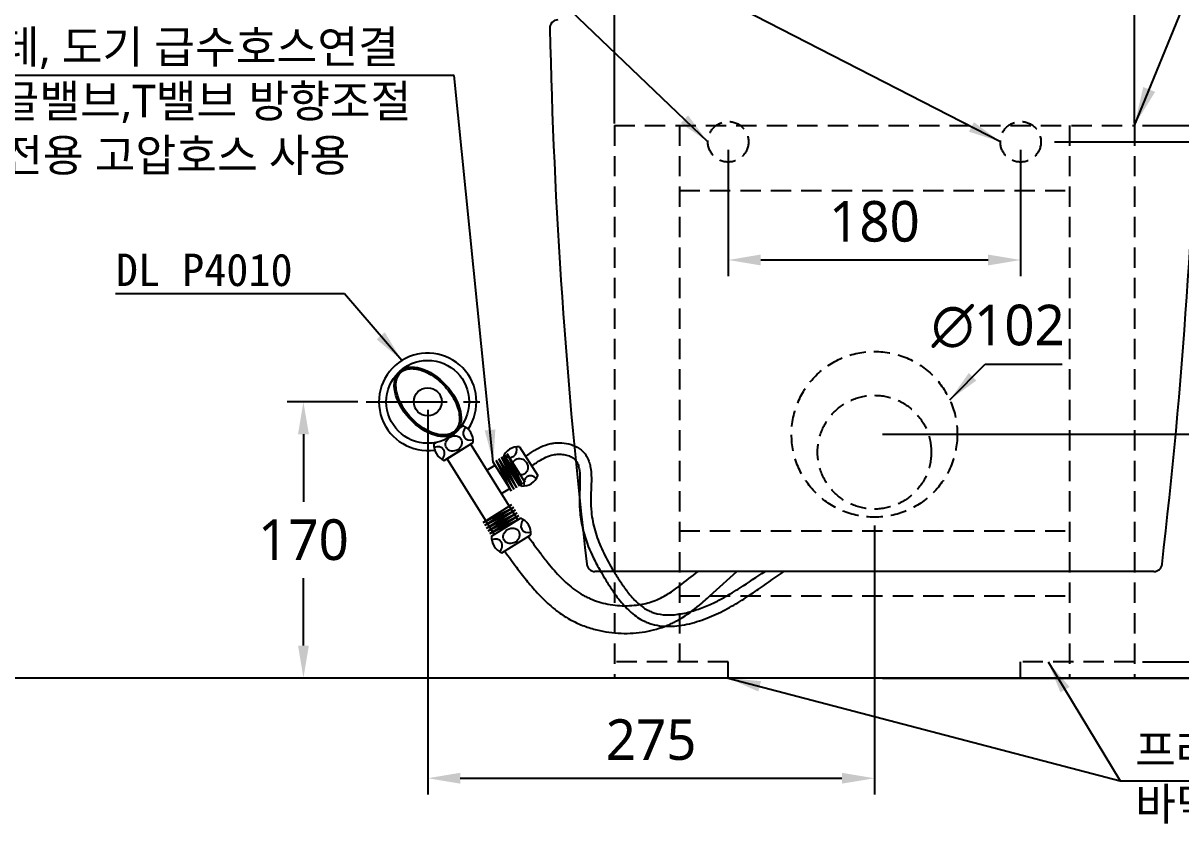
# Model space of a CAD drawing. Extents: x 7905 to 14077, y -986 to 9572.
# Drawn here: x 9075 to 9788, y -983 to -490 of the extents above; entities that cross this region are included whole.
import ezdxf

# ---------------------------------------------------------------- set-up
doc = ezdxf.new("R2010")
doc.units = 0
doc.header["$LTSCALE"] = 20
doc.header["$MEASUREMENT"] = 0
for name, pattern in [('CENTER', [2, 1.25, -0.25, 0.25, -0.25]), ('HIDDEN', [0.375, 0.25, -0.125]), ('HIDDEN2', [0.1875, 0.125, -0.0625])]:
    doc.linetypes.add(name, pattern=pattern)
doc.layers.get('0').update_dxf_attribs({"linetype": 'CONTINUOUS'})
doc.layers.get('DEFPOINTS').update_dxf_attribs({"linetype": 'CONTINUOUS'})
for name, color, linetype in [('1', 1, 'CONTINUOUS'), ('2', 2, 'CONTINUOUS'), ('3', 3, 'CONTINUOUS'), ('4', 4, 'CONTINUOUS'), ('CENTER', 2, 'CENTER'), ('SA-DOOR', 4, 'CONTINUOUS')]:
    doc.layers.add(name, color=color, linetype=linetype)
doc.styles.add('ROMANS', font='NanumGothic.ttf')
doc.styles.get("Standard").update_dxf_attribs({"font": 'NanumGothic.ttf'})
doc.dimstyles.get("Standard").update_dxf_attribs({"dimtxt": 2.5, "dimasz": 2, "dimexe": 2, "dimexo": 1, "dimgap": 1.5, "dimtad": 1, "dimdec": 0, "dimlfac": 10, "dimrnd": 0.5, "dimzin": 0, "dimdsep": 46, "dimtxsty": 'Standard', "dimcen": 0, "dimclrt": 2, "dimadec": 0, "dimazin": 0, "dimtfac": 1, "dimtdec": 0, "dimtmove": 0, "dimatfit": 3, "dimfxl": 0, "dimtolj": 1, "dimtzin": 0, "dimarcsym": 0})

# ---------------------------------------------------------------- blocks, each defined once
blk = doc.blocks.new('*D56')
at = {"layer": '3', "color": 3, "lineweight": -2}
for p, q in [((9324.02, -728.3), (9324.02, -964.91)), ((9598.95, -799.3), (9598.95, -964.91)), ((9344.02, -954.91), (9578.95, -954.91))]:
    blk.add_line(p, q, dxfattribs=at)
at = {"layer": '3', "color": 3}
for points in [[(9344.02, -951.57), (9344.02, -958.24), (9324.02, -954.91)], [(9578.95, -951.57), (9578.95, -958.24), (9598.95, -954.91)]]:
    blk.add_solid(points, dxfattribs=at)
at = {"layer": 'DEFPOINTS', "color": 0}
for p in [(9324.02, -723.3), (9598.95, -794.3), (9598.95, -954.91)]:
    blk.add_point(p, dxfattribs=at)
at = {"layer": '3', "color": 2, "insert": (9461.48, -931.3), "char_height": 25, "attachment_point": 5}
blk.add_mtext('\\A1;275', dxfattribs=at)
blk = doc.blocks.new('*D57')
at = {"layer": '3', "color": 3, "lineweight": -2}
for p, q in [((9709.71, -563.37), (9897.09, -563.37)), ((9887.09, -583.37), (9887.09, -629.73)), ((9887.09, -723.3), (9887.09, -676.95)), ((9603.95, -743.3), (9897.09, -743.3))]:
    blk.add_line(p, q, dxfattribs=at)
at = {"layer": '3', "color": 3}
for points in [[(9883.76, -583.37), (9890.42, -583.37), (9887.09, -563.37)], [(9883.76, -723.3), (9890.42, -723.3), (9887.09, -743.3)]]:
    blk.add_solid(points, dxfattribs=at)
at = {"layer": 'DEFPOINTS', "color": 0}
for p in [(9704.71, -563.37), (9887.09, -563.37), (9598.95, -743.3)]:
    blk.add_point(p, dxfattribs=at)
at = {"layer": '3', "color": 2, "insert": (9887.09, -653.34), "char_height": 25, "attachment_point": 5}
blk.add_mtext('\\A1;180', dxfattribs=at)
blk = doc.blocks.new('*D58')
at = {"layer": '3', "color": 3, "lineweight": -2}
for p, q in [((9654.95, -743.3), (9896.71, -743.3)), ((9886.71, -763.3), (9886.71, -794.73)), ((9886.71, -873.3), (9886.71, -841.88)), ((9603.95, -893.3), (9896.71, -893.3))]:
    blk.add_line(p, q, dxfattribs=at)
at = {"layer": '3', "color": 3}
for points in [[(9883.38, -763.3), (9890.04, -763.3), (9886.71, -743.3)], [(9883.38, -873.3), (9890.04, -873.3), (9886.71, -893.3)]]:
    blk.add_solid(points, dxfattribs=at)
at = {"layer": 'DEFPOINTS', "color": 0}
for p in [(9649.95, -743.3), (9598.95, -893.3), (9886.71, -893.3)]:
    blk.add_point(p, dxfattribs=at)
at = {"layer": '3', "color": 2, "insert": (9886.71, -818.3), "char_height": 25, "attachment_point": 5}
blk.add_mtext('\\A1;150', dxfattribs=at)
blk = doc.blocks.new('*D59')
at = {"layer": '3', "color": 3, "lineweight": -2}
for p, q in [((9508.95, -568.3), (9508.95, -646.04)), ((9688.95, -568.3), (9688.95, -646.04)), ((9528.95, -636.04), (9668.95, -636.04))]:
    blk.add_line(p, q, dxfattribs=at)
at = {"layer": '3', "color": 3}
for points in [[(9528.95, -632.7), (9528.95, -639.37), (9508.95, -636.04)], [(9668.95, -632.7), (9668.95, -639.37), (9688.95, -636.04)]]:
    blk.add_solid(points, dxfattribs=at)
at = {"layer": 'DEFPOINTS', "color": 0}
for p in [(9508.95, -563.3), (9688.95, -563.3), (9688.95, -636.04)]:
    blk.add_point(p, dxfattribs=at)
at = {"layer": '3', "color": 2, "insert": (9598.95, -612.43), "char_height": 25, "attachment_point": 5}
blk.add_mtext('\\A1;180', dxfattribs=at)
blk = doc.blocks.new('*D60')
at = {"layer": '1', "color": 3, "lineweight": -2}
for p, q in [((9438.95, -552.1), (9438.95, -245.18)), ((9758.95, -552.1), (9758.95, -245.18)), ((9462.95, -251.18), (9734.95, -251.18))]:
    blk.add_line(p, q, dxfattribs=at)
at = {"layer": '1', "color": 3}
for points in [[(9462.95, -247.18), (9462.95, -255.18), (9438.95, -251.18)], [(9734.95, -247.18), (9734.95, -255.18), (9758.95, -251.18)]]:
    blk.add_solid(points, dxfattribs=at)
at = {"layer": 'DEFPOINTS', "color": 0}
for p in [(9758.95, -251.18), (9438.95, -553.3), (9758.95, -553.3)]:
    blk.add_point(p, dxfattribs=at)
at = {"layer": '1', "color": 2, "insert": (9598.95, -226.1), "char_height": 24, "attachment_point": 5}
blk.add_mtext('\\A1;320', dxfattribs=at)
blk = doc.blocks.new('*D61')
at = {"layer": '3', "color": 3, "lineweight": -2}
for p, q in [((9763.95, -553.3), (9972.4, -553.3)), ((9962.4, -573.3), (9962.4, -699.68)), ((9962.4, -863.3), (9962.4, -746.93)), ((9763.95, -883.3), (9972.4, -883.3))]:
    blk.add_line(p, q, dxfattribs=at)
at = {"layer": '3', "color": 3}
for points in [[(9959.07, -573.3), (9965.74, -573.3), (9962.4, -553.3)], [(9959.07, -863.3), (9965.74, -863.3), (9962.4, -883.3)]]:
    blk.add_solid(points, dxfattribs=at)
at = {"layer": 'DEFPOINTS', "color": 0}
for p in [(9758.95, -553.3), (9758.95, -883.3), (9962.4, -883.3)]:
    blk.add_point(p, dxfattribs=at)
at = {"layer": '3', "color": 2, "insert": (9962.4, -723.3), "char_height": 25, "attachment_point": 5}
blk.add_mtext('\\A1;330', dxfattribs=at)
blk = doc.blocks.new('*D65')
at = {"layer": '3', "color": 3, "lineweight": -2}
for p, q in [((9281.05, -723.3), (9237.51, -723.3)), ((9247.51, -743.3), (9247.51, -784.78)), ((9247.51, -873.3), (9247.51, -831.82)), ((9319.02, -893.3), (9237.51, -893.3))]:
    blk.add_line(p, q, dxfattribs=at)
at = {"layer": '3', "color": 3}
for points in [[(9244.18, -743.3), (9250.85, -743.3), (9247.51, -723.3)], [(9244.18, -873.3), (9250.85, -873.3), (9247.51, -893.3)]]:
    blk.add_solid(points, dxfattribs=at)
at = {"layer": 'DEFPOINTS', "color": 0}
for p in [(9286.05, -723.3), (9247.51, -893.3), (9324.02, -893.3)]:
    blk.add_point(p, dxfattribs=at)
at = {"layer": '3', "color": 2, "insert": (9247.51, -808.3), "char_height": 25, "attachment_point": 5}
blk.add_mtext('\\A1;170', dxfattribs=at)

msp = doc.modelspace()

# ---------------------------------------------------------------- linework, layer by layer
msp.add_line((9771.0035, -827.68993), (9426.89974, -827.68993))
at = {"color": 7, "linetype": 'HIDDEN', "ltscale": 2}
for centre, radius in [((9508.95162, -563.3024), 12.5), ((9688.95162, -563.3024), 12.5), ((9598.95162, -743.3024), 51), ((9598.95162, -754.3024), 35)]:
    msp.add_circle(centre, radius, dxfattribs=at)
for centre, radius, start, end in [((12906.09967, -417.085), 3507.76284, 181.24876332, 186.6495228), ((6291.80357, -417.085), 3507.76284, 353.3504772, 358.75123668), ((9426.89974, -822.68993), 5, 186.6495228, 270), ((9771.0035, -822.68993), 5, 270, 353.3504772)]:
    msp.add_arc(centre, radius, start, end)
at = {"layer": '3', "color": 2, "linetype": 'HIDDEN2', "ltscale": 5}
for p, q in [((9438.95162, -553.3024), (9438.95162, -893.3024)), ((9438.95162, -553.3024), (9758.95162, -553.3024)), ((9478.95162, -553.3024), (9478.95162, -883.3024)), ((9718.95162, -553.3024), (9718.95162, -893.3024)), ((9758.95162, -553.3024), (9758.95162, -893.3024)), ((9478.95162, -593.3024), (9718.95162, -593.3024)), ((9478.95162, -802.72943), (9718.95162, -802.72943)), ((9478.95162, -842.72943), (9718.95162, -842.72943)), ((9508.95162, -883.3024), (9438.95162, -883.3024)), ((9508.95162, -893.3024), (9508.95162, -883.3024)), ((9688.95162, -893.3024), (9688.95162, -883.3024)), ((9758.95162, -883.3024), (9688.95162, -883.3024))]:
    msp.add_line(p, q, dxfattribs=at)
at = {"layer": '3', "color": 6}
for p, q in [((9335.95675, -758.29401), (9350.24435, -749.36164)), ((9379.46402, -795.95795), (9350.25423, -749.23597)), ((9383.99214, -773.01844), (9372.85982, -755.21194)), ((9382.29628, -774.07866), (9372.85982, -755.21194)), ((9365.04924, -804.96983), (9335.89315, -758.33376)), ((9360.35318, -765.38957), (9365.44076, -762.20891)), ((9375.51286, -778.31955), (9364.38053, -760.51305)), ((9377.20871, -777.25933), (9366.07639, -759.45283)), ((9375.51286, -778.31955), (9366.07639, -759.45283)), ((9378.90457, -776.1991), (9367.77225, -758.39261)), ((9377.20871, -777.25933), (9367.77225, -758.39261)), ((9380.60043, -775.13888), (9369.46811, -757.33238)), ((9378.90457, -776.1991), (9369.46811, -757.33238)), ((9382.29628, -774.07866), (9371.16396, -756.27216)), ((9380.60043, -775.13888), (9371.16396, -756.27216)), ((9369.36506, -779.80435), (9374.45264, -776.62369)), ((9358.05227, -797.55077), (9375.85877, -786.41845)), ((9358.05227, -797.55077), (9376.91899, -788.1143)), ((9359.1125, -799.24663), (9376.91899, -788.1143)), ((9359.1125, -799.24663), (9377.97922, -789.81016)), ((9360.17272, -800.94248), (9377.97922, -789.81016)), ((9360.17272, -800.94248), (9379.03944, -791.50602)), ((9361.23294, -802.63834), (9379.03944, -791.50602)), ((9361.23294, -802.63834), (9380.09966, -793.20188)), ((9362.29316, -804.3342), (9380.09966, -793.20188)), ((9362.29316, -804.3342), (9381.15988, -794.89773)), ((9363.35338, -806.03005), (9381.15988, -794.89773))]:
    msp.add_line(p, q, dxfattribs=at)
at = {"layer": '3', "color": 7}
msp.add_arc((9404.16471, -493.3024), 5, 90, 186.64080385, dxfattribs=at)
at = {"layer": '3'}
for points, knots in [([(9384.14534, -756.91029), (9384.59671, -756.59454), (9385.05201, -756.27602), (9386.43272, -755.31862), (9387.37284, -754.67777), (9390.0012, -752.98164), (9391.74566, -751.95493), (9395.50357, -750.20246), (9397.52027, -749.47778), (9400.57762, -748.85167), (9401.48841, -748.71815), (9403.32187, -748.55393), (9404.24733, -748.52144), (9407.08053, -748.56937), (9408.99113, -748.80402), (9412.67925, -749.693), (9414.45846, -750.34589), (9416.91719, -751.70996), (9417.70484, -752.23311), (9419.37058, -753.59289), (9420.18483, -754.45571), (9421.56495, -756.30957), (9422.13269, -757.30017), (9423.06087, -759.3499), (9423.42235, -760.40921), (9423.99033, -762.56717), (9424.1971, -763.66637), (9424.67122, -767.15155), (9424.74534, -769.58718), (9424.70665, -774.47908), (9424.59141, -776.93595), (9424.4601, -780.51709), (9424.42304, -781.69052), (9424.38972, -783.9676), (9424.3948, -785.06718), (9424.45689, -787.23817), (9424.51245, -788.30643), (9424.74945, -791.46441), (9425.00116, -793.50736), (9426.01368, -799.48874), (9427.0314, -803.28066), (9429.64355, -810.67388), (9431.23889, -814.27513), (9434.90041, -821.45999), (9436.96675, -825.04299), (9440.53363, -830.85803), (9441.90709, -833.02755), (9444.75871, -837.23278), (9446.23849, -839.27049), (9449.63979, -843.48056), (9451.5891, -845.59011), (9455.6582, -849.19545), (9457.77494, -850.68936), (9460.81637, -852.21885), (9461.6648, -852.58302), (9463.41888, -853.21154), (9464.32149, -853.47548), (9467.6307, -854.24633), (9470.17768, -854.4841), (9475.50882, -854.39544), (9478.29105, -854.06856), (9483.95871, -852.94612), (9486.84359, -852.15105), (9492.46332, -850.25192), (9495.19939, -849.16257), (9500.26994, -846.89384), (9502.61501, -845.73537), (9507.12746, -843.32851), (9509.30379, -842.076), (9513.06991, -839.7878), (9514.68098, -838.76708), (9516.27261, -837.72943), (9516.27384, -837.72862), (9516.27507, -837.72782), (9516.2763, -837.72701), (9521.40802, -834.38132), (9526.53975, -831.03562), (9531.67147, -827.68993)], [0, 0, 0, 0, 1.624577402, 1.624577402, 4.873732205, 4.873732205, 10.438383123, 10.438383123, 16.003034041, 16.003034041, 18.260645686, 18.260645686, 20.518257331, 20.518257331, 25.165730876, 25.165730876, 29.813204422, 29.813204422, 32.159394628, 32.159394628, 35.139990317, 35.139990317, 38.120586005, 38.120586005, 41.101181693, 41.101181693, 44.081777381, 44.081777381, 50.437856211, 50.437856211, 56.793935042, 56.793935042, 59.957802316, 59.957802316, 63.086664968, 63.086664968, 66.215527621, 66.215527621, 72.473252926, 72.473252926, 84.988703536, 84.988703536, 97.504154146, 97.504154146, 110.019604757, 110.019604757, 117.429446033, 117.429446033, 124.83928731, 124.83928731, 133.804974644, 133.804974644, 142.770661979, 142.770661979, 146.180463483, 146.180463483, 149.590264987, 149.590264987, 158.349750355, 158.349750355, 167.109235722, 167.109235722, 175.868721089, 175.868721089, 184.2589369, 184.2589369, 191.816091749, 191.816091749, 199.373246599, 199.373246599, 205.219058054, 205.219058054, 205.219058054, 205.223586698, 205.223586698, 205.223586698, 224.071869306, 224.071869306, 224.071869306, 224.071869306]), ([(9388.15782, -762.64615), (9388.62407, -762.31998), (9389.08613, -761.99677), (9390.46268, -761.0428), (9391.36764, -760.42786), (9393.74801, -758.90025), (9395.21225, -758.05453), (9398.15909, -756.69591), (9399.63853, -756.18185), (9401.70247, -755.76937), (9402.23239, -755.68896), (9403.32586, -755.57568), (9403.88581, -755.54311), (9405.58107, -755.5194), (9406.73174, -755.60293), (9408.94618, -755.96073), (9410.00977, -756.23535), (9411.92472, -756.94173), (9412.7745, -757.37387), (9413.89149, -758.13846), (9414.25092, -758.43859), (9414.90435, -759.09787), (9415.19664, -759.45542), (9415.86995, -760.44896), (9416.21785, -761.13499), (9416.80494, -762.70456), (9417.04243, -763.5871), (9417.40654, -765.52382), (9417.53311, -766.57708), (9417.77238, -769.92392), (9417.7443, -772.40736), (9417.57529, -777.5937), (9417.43601, -780.29666), (9417.39179, -783.97079), (9417.39526, -784.94163), (9417.43882, -786.85535), (9417.47795, -787.80159), (9417.6458, -790.60995), (9417.82501, -792.4417), (9418.55121, -797.82714), (9419.28706, -801.27075), (9421.71732, -809.80862), (9423.71722, -814.73505), (9427.35313, -822.13271), (9428.73804, -824.69802), (9431.08555, -828.78697), (9431.99621, -830.31788), (9433.59327, -832.93553), (9434.26757, -834.0238), (9435.65232, -836.20898), (9436.36172, -837.30345), (9438.54709, -840.56923), (9440.07991, -842.72294), (9443.77202, -847.41354), (9445.98874, -849.89993), (9450.83123, -854.33453), (9453.45996, -856.28493), (9457.26327, -858.28239), (9458.21037, -858.72102), (9460.14272, -859.49268), (9461.12542, -859.82612), (9464.11189, -860.6788), (9466.15345, -861.05041), (9472.23571, -861.64813), (9476.35187, -861.41345), (9484.57939, -860.06576), (9488.69371, -858.95128), (9496.7315, -856.15425), (9500.65499, -854.47075), (9506.22456, -851.74169), (9508.01782, -850.80401), (9511.49943, -848.8845), (9513.1904, -847.90148), (9518.14382, -844.90273), (9521.28663, -842.83759), (9525.83766, -839.74997), (9527.3049, -838.73877), (9528.76362, -837.72943), (9528.76409, -837.7291), (9528.76457, -837.72877), (9528.76504, -837.72844), (9533.60097, -834.38227), (9538.43689, -831.0361), (9543.27282, -827.68993)], [0, 0, 0, 0, 1.678142603, 1.678142603, 5.034427809, 5.034427809, 10.566749424, 10.566749424, 16.09907104, 16.09907104, 17.975150118, 17.975150118, 19.851229196, 19.851229196, 23.603387353, 23.603387353, 27.35554551, 27.35554551, 31.107703666, 31.107703666, 33.409371714, 33.409371714, 35.711039762, 35.711039762, 39.215064606, 39.215064606, 42.71908945, 42.71908945, 46.223114294, 46.223114294, 53.206175478, 53.206175478, 60.189236661, 60.189236661, 62.690183196, 62.690183196, 65.19112973, 65.19112973, 70.193022799, 70.193022799, 80.196808938, 80.196808938, 95.848717816, 95.848717816, 104.349672721, 104.349672721, 109.458806047, 109.458806047, 113.074545682, 113.074545682, 116.690285317, 116.690285317, 123.921764588, 123.921764588, 133.088544968, 133.088544968, 142.255325349, 142.255325349, 145.174889613, 145.174889613, 148.094453876, 148.094453876, 153.933582404, 153.933582404, 165.25636307, 165.25636307, 176.579143736, 176.579143736, 187.901924402, 187.901924402, 193.512583611, 193.512583611, 199.12324282, 199.12324282, 210.344561239, 210.344561239, 215.781097368, 215.781097368, 215.781097368, 215.782868089, 215.782868089, 215.782868089, 233.806071138, 233.806071138, 233.806071138, 233.806071138])]:
    msp.add_open_spline(points, degree=3, knots=knots, dxfattribs=at)
at = {"layer": '3', "color": 4}
for points, knots in [([(9385.5246, -805.68441), (9388.1333, -809.32089), (9390.70489, -812.90437), (9394.89051, -818.46461), (9396.47715, -820.5122), (9400.63098, -825.63719), (9403.24951, -828.65686), (9408.68451, -834.20541), (9411.50187, -836.73013), (9416.15227, -840.14782), (9417.88793, -841.27561), (9420.42528, -842.69128), (9421.17625, -843.08306), (9422.71379, -843.83228), (9423.49821, -844.1886), (9425.89308, -845.20087), (9427.54514, -845.79994), (9432.95592, -847.4601), (9436.87009, -848.21529), (9444.76363, -848.90264), (9448.74094, -848.83598), (9455.71074, -847.96518), (9458.74957, -847.30018), (9463.17976, -845.86579), (9464.68504, -845.2821), (9467.63938, -843.94184), (9469.09332, -843.18387), (9472.83588, -841.00241), (9475.10159, -839.45047), (9477.35156, -837.72943), (9477.35437, -837.72728), (9477.35718, -837.72513), (9477.35998, -837.72298), (9477.89053, -837.31711), (9478.42107, -836.91123), (9478.95162, -836.50535), (9482.79268, -833.56688), (9486.63373, -830.6284), (9490.47479, -827.68993)], [0, 0, 0, 0, 13.435781126, 13.435781126, 21.509588129, 21.509588129, 34.156628563, 34.156628563, 46.803668996, 46.803668996, 54.039994038, 54.039994038, 57.012508411, 57.012508411, 59.985022783, 59.985022783, 65.930051528, 65.930051528, 78.980943144, 78.980943144, 92.03183476, 92.03183476, 102.677220048, 102.677220048, 108.514643245, 108.514643245, 114.352066442, 114.352066442, 123.69997897, 123.69997897, 123.69997897, 123.711640102, 123.711640102, 123.711640102, 125.915901438, 125.915901438, 125.915901438, 141.874368281, 141.874368281, 141.874368281, 141.874368281]), ([(9371.71131, -815.59366), (9373.9475, -818.71085), (9376.21152, -821.86757), (9380.54056, -827.69185), (9382.58248, -830.35992), (9386.85065, -835.64104), (9389.07152, -838.25378), (9393.81166, -843.3886), (9396.32899, -845.90203), (9400.77551, -849.81127), (9402.59117, -851.28391), (9405.65545, -853.52734), (9406.84688, -854.34663), (9409.57344, -856.09134), (9411.13196, -857.00124), (9413.94706, -858.48431), (9415.18802, -859.08699), (9417.70135, -860.21024), (9418.97643, -860.7326), (9422.84801, -862.1831), (9425.49068, -862.99493), (9433.02592, -864.84459), (9438.00819, -865.53606), (9447.99697, -865.91148), (9453.0021, -865.59455), (9460.2189, -864.34604), (9462.51488, -863.82489), (9466.32854, -862.73442), (9467.8666, -862.23021), (9470.39895, -861.28521), (9471.40666, -860.87697), (9473.3819, -860.01425), (9474.35193, -859.5592), (9477.2093, -858.13115), (9479.04224, -857.09616), (9485.09425, -853.34084), (9489.00576, -850.31943), (9493.89674, -846.1302), (9495.08146, -845.07963), (9496.24594, -844.02225), (9496.24764, -844.0207), (9496.24935, -844.01915), (9496.25106, -844.0176), (9496.72393, -843.58821), (9497.19679, -843.15882), (9497.66966, -842.72943), (9503.19041, -837.71626), (9508.71116, -832.70309), (9514.23192, -827.68993)], [0, 0, 0, 0, 11.517125272, 11.517125272, 21.250369003, 21.250369003, 30.969794821, 30.969794821, 40.689220638, 40.689220638, 46.917574637, 46.917574637, 50.701599691, 50.701599691, 55.327264581, 55.327264581, 58.840987476, 58.840987476, 62.354710371, 62.354710371, 69.382156162, 69.382156162, 82.089861723, 82.089861723, 94.797567285, 94.797567285, 100.821050166, 100.821050166, 104.974378906, 104.974378906, 107.765546936, 107.765546936, 110.556714967, 110.556714967, 116.139051028, 116.139051028, 129.642456874, 129.642456874, 134.07975473, 134.07975473, 134.07975473, 134.086261764, 134.086261764, 134.086261764, 135.888187337, 135.888187337, 135.888187337, 156.925807392, 156.925807392, 156.925807392, 156.925807392])]:
    msp.add_open_spline(points, degree=3, knots=knots, dxfattribs=at)
at = {"layer": '4'}
for p, q in [((9344.04569, -739.0848), (9345.64247, -738.08652)), ((9344.457, -738.54833), (9344.58256, -738.74916)), ((9345.23847, -737.44032), (9345.64247, -738.08652)), ((9327.43197, -748.57264), (9327.83597, -749.21884)), ((9327.83597, -749.21884), (9329.43275, -748.22056)), ((9328.77033, -748.35538), (9328.89588, -748.55621)), ((9337.7162, -757.19403), (9352.0038, -748.26166)), ((9334.1973, -759.39399), (9337.7162, -757.19403))]:
    msp.add_line(p, q, dxfattribs=at)
at = {"layer": '4', "color": 3}
for p, q in [((9380.46017, -750.95451), (9391.84299, -768.60193)), ((9370.37593, -757.45898), (9372.62539, -760.94644)), ((9372.62539, -760.94644), (9381.75875, -775.1064))]:
    msp.add_line(p, q, dxfattribs=at)
at = {"layer": '4', "color": 4}
for p, q in [((9363.35338, -806.03005), (9381.15988, -794.89773)), ((9369.71471, -816.2052), (9387.52121, -805.07287))]:
    msp.add_line(p, q, dxfattribs=at)
at = {"layer": '4'}
for radius in [25.5, 8.61509]:
    msp.add_circle((9324.01657, -723.3024), radius, dxfattribs=at)
for centre, radius, start, end in [((9324.01657, -723.3024), 30, 325.93017769, 278.09567538), ((9342.03971, -747.41498), 10, 355.14302889, 68.88282418), ((9337.80006, -750.06553), 10, 175.14302889, 248.88282418)]:
    msp.add_arc(centre, radius, start, end, dxfattribs=at)
at = {"layer": '4', "color": 3}
for centre, start, end in [((9379.75436, -760.92957), 85.95265174, 159.69244703), ((9382.46455, -765.13134), 265.95265174, 339.69244703)]:
    msp.add_arc(centre, 10, start, end, dxfattribs=at)
at = {"layer": '4', "color": 4}
for centre, start, end in [((9377.55711, -804.22619), 355.14302889, 68.88282418), ((9373.31747, -806.87674), 175.14302889, 248.88282418)]:
    msp.add_arc(centre, 10, start, end, dxfattribs=at)
at = {"layer": '4'}
for centre, major_axis, ratio in [((9324.01657, -723.3024), (17.26362, -18.76746), 0.596528766), ((9340.04053, -748.93323), (-4.43421, -2.77219), 0.866391406)]:
    msp.add_ellipse(centre, major_axis=major_axis, ratio=ratio, dxfattribs=at)
for centre, start_param, end_param in [((9350.87134, -742.16199), 4.942097007, 7.584650449), ((9329.28653, -755.65645), 1.82411945, 4.498970222)]:
    msp.add_ellipse(centre, major_axis=(-4.43421, -2.77219), ratio=0.866391406, start_param=start_param, end_param=end_param, dxfattribs=at)
at = {"layer": '4', "color": 3}
for centre, start_param, end_param in [((9374.0437, -752.49588), 1.82411945, 4.498970222), ((9387.84181, -773.88787), 4.942097007, 7.584650449)]:
    msp.add_ellipse(centre, major_axis=(-2.83457, 4.3946), ratio=0.866391406, start_param=start_param, end_param=end_param, dxfattribs=at)
msp.add_ellipse((9380.91821, -763.15381), major_axis=(-2.83457, 4.3946), ratio=0.866391406, dxfattribs=at)
at = {"layer": '4', "color": 4}
for centre, start_param, end_param in [((9386.38875, -798.9732), 4.942097007, 7.584650449), ((9364.80394, -812.46766), 1.82411945, 4.498970222)]:
    msp.add_ellipse(centre, major_axis=(-4.43421, -2.77219), ratio=0.866391406, start_param=start_param, end_param=end_param, dxfattribs=at)
msp.add_ellipse((9375.55794, -805.74444), major_axis=(-4.43421, -2.77219), ratio=0.866391406, dxfattribs=at)
at = {"layer": '4'}
msp.add_open_spline([(9340.60318, -741.33388), (9342.13431, -739.92544), (9343.13191, -737.90841), (9343.80253, -732.88236), (9343.45487, -729.88668), (9341.37958, -723.60426), (9339.6567, -720.3256), (9335.19479, -714.2189), (9332.45977, -711.3953), (9326.57212, -706.81439), (9323.42371, -705.06156), (9317.4227, -702.98745), (9314.58017, -702.6711), (9309.8436, -703.4379), (9307.95441, -704.49419), (9305.30347, -707.75039), (9304.53152, -709.98614), (9304.365, -715.346), (9304.98226, -718.45237), (9307.55262, -724.81291), (9309.50094, -728.06059), (9314.31617, -733.97721), (9317.17909, -736.64175), (9323.1942, -740.81329), (9326.34192, -742.31563), (9332.20654, -743.85971), (9334.91019, -743.89826), (9338.47048, -742.86811), (9339.64435, -742.21587), (9340.60318, -741.33388)], degree=3, knots=[0, 0, 0, 0, 0.461109739, 0.461109739, 0.922219478, 0.922219478, 1.383329216, 1.383329216, 1.844438955, 1.844438955, 2.305548694, 2.305548694, 2.766658433, 2.766658433, 3.227768172, 3.227768172, 3.688877911, 3.688877911, 4.149987649, 4.149987649, 4.611097388, 4.611097388, 5.072207127, 5.072207127, 5.533316866, 5.533316866, 5.994426605, 5.994426605, 6.283185307, 6.283185307, 6.283185307, 6.283185307], dxfattribs=at)
at = {"layer": 'CENTER', "color": 1, "linetype": 'CENTER', "ltscale": 2}
msp.add_line((9286.04521, -723.3024), (9364.34151, -723.3024), dxfattribs=at)
at = {"layer": 'SA-DOOR', "color": 7}
msp.add_lwpolyline([(8198.95162, 1275.95857), (10879.9466, 1275.95857), (10879.9466, -893.3024), (8198.95162, -893.3024)], close=True, dxfattribs=at)

# ---------------------------------------------------------------- texts
at = {"layer": '2', "ltscale": 1.2, "char_height": 20, "attachment_point": 4, "style": 'ROMANS'}
for s, insert in [('비데, 도기 급수호스연결\\P앵글밸브,T밸브 방향조절\\P※전용 고압호스 사용', (9034.77691, -539.29085)), ('{\\Ftxt|c129;DL P4010}', (9132.00731, -642.22506)), ('프레임 고정용 \\P바닥 앙카 2EA', (9759.3943, -955.21995))]:
    msp.add_mtext(s, dxfattribs=dict(at, insert=insert))
at = {"layer": '3', "color": 2, "insert": (9675.10799, -676.86419), "char_height": 25, "attachment_point": 5}
msp.add_mtext('\\A1;∅102', dxfattribs=at)

# ---------------------------------------------------------------- dimensions: what is measured, and where the dimension line sits
at = {"layer": '1'}
dim = msp.add_linear_dim(base=(9758.95162, -251.18493), p1=(9438.95162, -553.3024), p2=(9758.95162, -553.3024), dimstyle='Standard', override={"dimscale": 1.2, "dimtxt": 20, "dimasz": 20, "dimexe": 5, "dimgap": 10, "dimlfac": 1, "dimclrd": 3, "dimclre": 3}, dxfattribs=at)
dim.commit()
dim.dimension.update_dxf_attribs({"geometry": '*D60', "text_midpoint": (9598.95162, -251.18493), "dimtype": 160})
at = {"layer": '3'}
for base, p1, p2, picture, middle in [((9962.40296, -883.3024), (9758.95162, -553.3024), (9758.95162, -883.3024), '*D61', (9962.40296, -723.3024)), ((9887.08936, -563.37454), (9598.95162, -743.3024), (9704.71488, -563.37454), '*D57', (9887.08936, -653.33847))]:
    dim = msp.add_linear_dim(base=base, p1=p1, p2=p2, angle=90, dimstyle='Standard', override={"dimtxt": 25, "dimasz": 20, "dimexe": 10, "dimexo": 5, "dimgap": 10, "dimtih": 1, "dimtoh": 1, "dimdec": 4, "dimlfac": 1, "dimzin": 8, "dimclrd": 3, "dimclre": 3, "dimtdec": 4, "dimarcsym": 1}, dxfattribs=at)
    dim.commit()
    dim.dimension.update_dxf_attribs({"geometry": picture, "text_midpoint": middle, "dimtype": 160})
dim = msp.add_linear_dim(base=(9688.95162, -636.03815), p1=(9508.95162, -563.3024), p2=(9688.95162, -563.3024), text='180', dimstyle='Standard', override={"dimtxt": 25, "dimasz": 20, "dimexe": 10, "dimexo": 5, "dimgap": 10, "dimdec": 4, "dimlfac": 1, "dimzin": 8, "dimclrd": 3, "dimclre": 3, "dimtdec": 4, "dimarcsym": 1}, dxfattribs=at)
dim.commit()
dim.dimension.update_dxf_attribs({"geometry": '*D59', "text_midpoint": (9598.95162, -636.03815), "dimtype": 160})
for base, p1, p2, picture, middle in [((9247.51464, -893.3024), (9286.04521, -723.3024), (9324.01657, -893.3024), '*D65', (9247.51464, -808.3024)), ((9886.70936, -893.3024), (9649.95162, -743.3024), (9598.95162, -893.3024), '*D58', (9886.70936, -818.3024))]:
    dim = msp.add_linear_dim(base=base, p1=p1, p2=p2, angle=90, dimstyle='Standard', override={"dimtxt": 25, "dimasz": 20, "dimexe": 10, "dimexo": 5, "dimgap": 10, "dimtih": 1, "dimtoh": 1, "dimdec": 4, "dimlfac": 1, "dimzin": 8, "dimclrd": 3, "dimclre": 3, "dimtdec": 4, "dimarcsym": 1}, dxfattribs=at)
    dim.commit()
    dim.dimension.update_dxf_attribs({"geometry": picture, "text_midpoint": middle})
dim = msp.add_linear_dim(base=(9598.95162, -954.908283), p1=(9324.016567, -723.302398), p2=(9598.95162, -794.302398), dimstyle='Standard', override={"dimtxt": 25, "dimasz": 20, "dimexe": 10, "dimexo": 5, "dimgap": 10, "dimtih": 1, "dimtoh": 1, "dimdec": 4, "dimlfac": 1, "dimzin": 8, "dimclrd": 3, "dimclre": 3, "dimtdec": 4, "dimarcsym": 1}, dxfattribs=at)
dim.commit()
dim.dimension.update_dxf_attribs({"geometry": '*D56', "text_midpoint": (9461.484093, -931.299557)})

# ---------------------------------------------------------------- leaders
msp.add_leader([(9758.95162, -553.3024), (9829.26069, -381.78589), (10107.5933, -381.78589)], dimstyle='Standard', override={"dimscale": 1.2, "dimtxt": 20, "dimasz": 20, "dimexe": 5, "dimgap": 10, "dimtad": 0, "dimtoh": 1, "dimlfac": 1, "dimzin": 12, "dimclrd": 3, "dimclre": 3, "dimazin": 2, "dimarcsym": 1})
for points in [[(9496.45162, -563.3024), (9287.62021, -363.63817), (9101.03734, -363.63817)], [(9676.45162, -563.3024), (9287.62021, -363.63817)], [(9364.38053, -760.51305), (9340.21491, -522.49657), (9022.88082, -522.49657)], [(9308.11325, -697.86454), (9272.77205, -656.76916), (9131.9358, -656.76916)], [(9645.33485, -722.09872), (9667.07193, -700.10854), (9714.44468, -700.10854)], [(9705.85783, -883.3024), (9750.30753, -956.46714), (9895.56966, -956.46714)], [(9508.95162, -893.3024), (9750.30753, -956.46714)]]:
    msp.add_leader(points, dimstyle='Standard', override={"dimtxt": 25, "dimasz": 20, "dimexe": 10, "dimexo": 5, "dimgap": 10, "dimtad": 0, "dimtih": 1, "dimtoh": 1, "dimdec": 4, "dimlfac": 1, "dimzin": 8, "dimclrd": 3, "dimclre": 3, "dimtdec": 4, "dimarcsym": 1}, dxfattribs=at)

doc.saveas('drawing.dxf')
